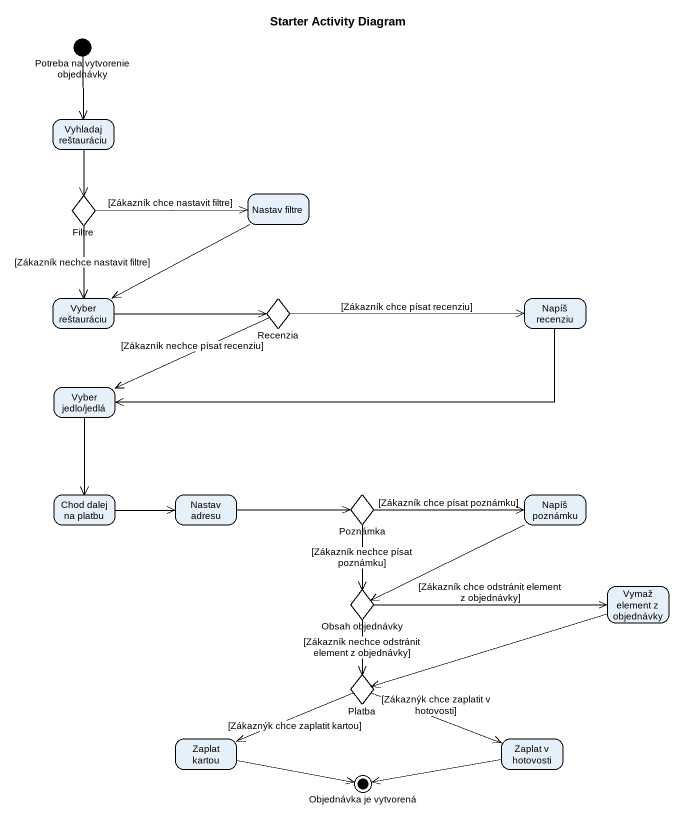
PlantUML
@startuml
title Starter Activity Diagram
hide empty description
state "Potreba na vytvorenie objednávky" as Potreba_na_vytvorenie <<start>>
state "Vyhladaj reštauráciu" as Vyhladaj_reštauráciu
state Filtre <<choice>>
state "Nastav filtre" as Nastav_filtre
state "Vyber reštauráciu" as Vyber_reštauráciu
state Recenzia <<choice>>
state "Napíš recenziu" as Napíš_recenziu
state "Vyber jedlo/jedlá" as Vyber_jedlo_jedlá
state "Chod dalej na platbu" as Chod_dalej_na_platbu
state "Nastav adresu" as Nastav_adresu
state Poznámka <<choice>>
state "Napíš poznámku" as Napíš_poznámku
state "Obsah objednávky" as Obsah_objednávky <<choice>>
state "Vymaž element z objednávky" as Vymaž_element_z_objednávky
state Platba <<choice>>
state "Zaplat kartou" as Zaplat_kartou
state "Zaplat v hotovosti" as Zaplat_v_hotovosti
state "Objednávka je vytvorená" as Objednávka_je_vytvorená <<end>>
Potreba_na_vytvorenie --> Vyhladaj_reštauráciu
Vyhladaj_reštauráciu --> Filtre
Filtre -right-> Nastav_filtre : [Zákazník chce nastavit filtre]
Filtre --> Vyber_reštauráciu : [Zákazník nechce nastavit filtre]
Nastav_filtre -left-> Vyber_reštauráciu
Vyber_reštauráciu -right-> Recenzia
Recenzia -right-> Napíš_recenziu : [Zákazník chce písat recenziu]
Recenzia -left-> Vyber_jedlo_jedlá : [Zákazník nechce písat recenziu]
Napíš_recenziu -left-> Vyber_jedlo_jedlá
Vyber_jedlo_jedlá --> Chod_dalej_na_platbu
Chod_dalej_na_platbu -right-> Nastav_adresu
Nastav_adresu -right-> Poznámka
Poznámka -right-> Napíš_poznámku : [Zákazník chce písat poznámku]
Poznámka --> Obsah_objednávky : [Zákazník nechce písat poznámku]
Napíš_poznámku -left-> Obsah_objednávky
Obsah_objednávky -right-> Vymaž_element_z_objednávky : [Zákazník chce odstránit element z objednávky]
Obsah_objednávky --> Platba : [Zákazník nechce odstránit element z objednávky]
Vymaž_element_z_objednávky -left-> Platba
Platba -left-> Zaplat_kartou : [Zákaznýk chce zaplatit kartou]
Platba -right-> Zaplat_v_hotovosti : [Zákaznýk chce zaplatit v hotovosti]
Zaplat_kartou -right-> Objednávka_je_vytvorená
Zaplat_v_hotovosti -left-> Objednávka_je_vytvorená
@enduml
